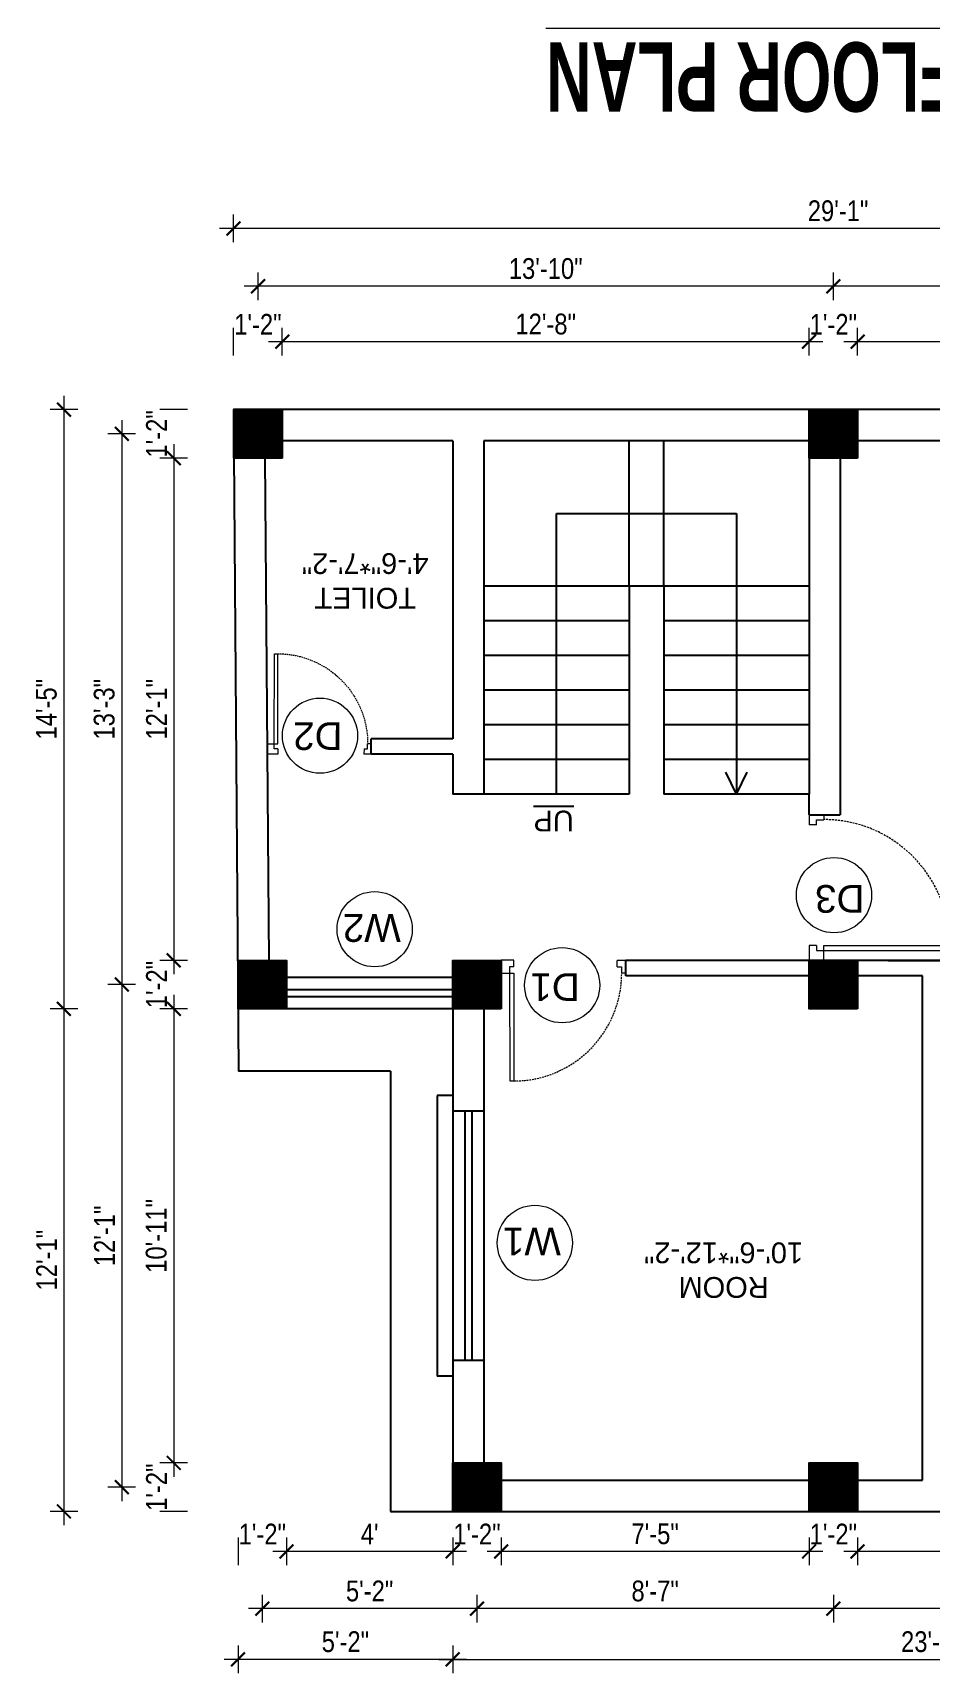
# Model space of a CAD drawing. Header units: inches. Extents: x -9985691 to 3643, y -3270716 to 4788.
# Drawn here: x -4967420 to -4967160.7, y -3265308.4 to -3264834.8 of the extents above; entities that cross this region are included whole.
import ezdxf

# ---------------------------------------------------------------- set-up
doc = ezdxf.new("R2010")
doc.units = ezdxf.units.IN
doc.header["$LTSCALE"] = 2
doc.header["$MEASUREMENT"] = 0
doc.header["$PDMODE"] = 34
doc.linetypes.add('HIDDEN', pattern=[0.375, 0.25, -0.125])
doc.layers.get('0').update_dxf_attribs({"linetype": 'CONTINUOUS'})
doc.layers.get('DEFPOINTS').update_dxf_attribs({"color": 141, "linetype": 'CONTINUOUS'})
doc.layers.add('A-Hatch', color=7, linetype='CONTINUOUS')
for name, color, linetype, lineweight in [('Annotate-Lite.w', 177, 'CONTINUOUS', 9), ('DIM 1-100', 4, 'CONTINUOUS', 13), ('Door-Window.w', 4, 'CONTINUOUS', 15), ('TEXT', 181, 'CONTINUOUS', 25), ('Text-100.w', 254, 'CONTINUOUS', 9)]:
    doc.layers.add(name, color=color, linetype=linetype, lineweight=lineweight)
doc.styles.add('Arial', font='arial.ttf', dxfattribs={"width": 0.8, "height": 12})
doc.styles.add('arial.', font='arial.ttf')
doc.styles.add('gaurav', font='arial.ttf')
doc.styles.get("Standard").update_dxf_attribs({"font": 'ARIALN.TTF'})
doc.dimstyles.new('1 by 96', dxfattribs={"dimtxt": 6, "dimasz": 4, "dimexe": 4, "dimexo": 4, "dimgap": 2, "dimtad": 1, "dimdec": 0, "dimzin": 0, "dimdsep": 46, "dimlunit": 4, "dimtxsty": 'Standard', "dimblk": 'ARCHTICK', "dimcen": 0, "dimdle": 4, "dimadec": 0, "dimazin": 0, "dimtfac": 1, "dimtdec": 0, "dimtix": 1, "dimtofl": 0, "dimtmove": 1, "dimatfit": 3, "dimldrblk": 'ARCHTICK', "dimfxl": 4, "dimfxlon": 1, "dimtolj": 1, "dimtzin": 0, "dimlwd": -1, "dimlwe": -1, "dimarcsym": 0})

# ---------------------------------------------------------------- blocks, each defined once
blk = doc.blocks.new('3-0')
at = {"ltscale": 3}
for p, q in [((11063.05, 10097.68), (11065.97, 10099.9)), ((11065.25, 10097.81), (11066.71, 10098.92)), ((11065.97, 10099.9), (11066.71, 10098.92)), ((11063.05, 10097.68), (11064.53, 10095.73)), ((11065.99, 10096.84), (11064.53, 10095.73)), ((11065.99, 10096.84), (11065.25, 10097.81)), ((11085.5, 10074.13), (11110.32, 10092.96)), ((11086.24, 10073.15), (11111.05, 10091.97)), ((11111.05, 10091.97), (11110.32, 10092.96)), ((11084.04, 10073.02), (11082.57, 10071.91)), ((11082.57, 10071.91), (11084.79, 10068.98)), ((11084.04, 10073.02), (11084.78, 10072.04)), ((11084.78, 10072.04), (11086.24, 10073.15)), ((11084.79, 10068.98), (11087.72, 10071.2)), ((11086.24, 10073.15), (11085.5, 10074.13)), ((11087.72, 10071.2), (11086.24, 10073.15))]:
    blk.add_line(p, q, dxfattribs=at)
at = {"layer": 'Door-Window.w', "color": 9, "linetype": 'HIDDEN', "lineweight": 18}
blk.add_arc((11085.5, 10074.13), 31.16, 37.1906, 127.1465, dxfattribs=at)
blk = doc.blocks.new('_ArchTick')
at = {"color": 0, "linetype": 'ByBlock', "const_width": 0.15}
blk.add_lwpolyline([(-0.5, -0.5), (0.5, 0.5)], dxfattribs=at)
blk = doc.blocks.new('*D955')
at = {"layer": 'DEFPOINTS', "color": 0, "ltscale": 0.5, "transparency": 16777216}
for p in [(-4967181.67, -3265261.74), (-4967036.03, -3265261.74), (-4967181.67, -3265273.28)]:
    blk.add_point(p, dxfattribs=at)
at = {"layer": 'DIM 1-100', "color": 0, "ltscale": 0.5, "transparency": 16777216}
for p, q in [((-4967181.67, -3265269.28), (-4967181.67, -3265277.28)), ((-4967036.03, -3265269.28), (-4967036.03, -3265277.28)), ((-4967032.03, -3265273.28), (-4967185.67, -3265273.28))]:
    blk.add_line(p, q, dxfattribs=at)
at = {"layer": 'DIM 1-100', "color": 0, "ltscale": 0.5, "transparency": 16777216, "xscale": 4, "yscale": 4, "zscale": 4, "rotation": 180}
blk.add_blockref('_ArchTick', (-4967181.67, -3265273.28), dxfattribs=at)
at = {"layer": 'DIM 1-100', "color": 0, "ltscale": 0.5, "transparency": 16777216, "xscale": 4, "yscale": 4, "zscale": 4}
blk.add_blockref('_ArchTick', (-4967036.03, -3265273.28), dxfattribs=at)
at = {"layer": 'DIM 1-100', "color": 0, "ltscale": 0.5, "transparency": 16777216, "insert": (-4967108.85, -3265268.27), "char_height": 6, "attachment_point": 5}
blk.add_mtext('\\A1;12\'-2"', dxfattribs=at)
blk = doc.blocks.new('*D956')
at = {"layer": 'DEFPOINTS', "color": 0, "ltscale": 0.5, "transparency": 16777216}
for p in [(-4967195.67, -3265261.74), (-4967181.67, -3265261.74), (-4967195.67, -3265273.28)]:
    blk.add_point(p, dxfattribs=at)
at = {"layer": 'DIM 1-100', "color": 0, "ltscale": 0.5, "transparency": 16777216}
for p, q in [((-4967195.67, -3265269.28), (-4967195.67, -3265277.28)), ((-4967181.67, -3265269.28), (-4967181.67, -3265277.28))]:
    blk.add_line(p, q, dxfattribs=at)
at = {"layer": 'DIM 1-100', "color": 0, "ltscale": 0.5, "transparency": 16777216, "insert": (-4967188.67, -3265268.27), "char_height": 6, "attachment_point": 5}
blk.add_mtext('\\A1;1\'-2"', dxfattribs=at)
blk = doc.blocks.new('*D957')
at = {"layer": 'DEFPOINTS', "color": 0, "ltscale": 0.5, "transparency": 16777216}
for p in [(-4967284.67, -3265261.74), (-4967195.67, -3265261.74), (-4967284.67, -3265273.28)]:
    blk.add_point(p, dxfattribs=at)
at = {"layer": 'DIM 1-100', "color": 0, "ltscale": 0.5, "transparency": 16777216}
for p, q in [((-4967284.67, -3265269.28), (-4967284.67, -3265277.28)), ((-4967195.67, -3265269.28), (-4967195.67, -3265277.28)), ((-4967191.67, -3265273.28), (-4967288.67, -3265273.28))]:
    blk.add_line(p, q, dxfattribs=at)
at = {"layer": 'DIM 1-100', "color": 0, "ltscale": 0.5, "transparency": 16777216, "xscale": 4, "yscale": 4, "zscale": 4, "rotation": 180}
blk.add_blockref('_ArchTick', (-4967284.67, -3265273.28), dxfattribs=at)
at = {"layer": 'DIM 1-100', "color": 0, "ltscale": 0.5, "transparency": 16777216, "xscale": 4, "yscale": 4, "zscale": 4}
blk.add_blockref('_ArchTick', (-4967195.67, -3265273.28), dxfattribs=at)
at = {"layer": 'DIM 1-100', "color": 0, "ltscale": 0.5, "transparency": 16777216, "insert": (-4967240.17, -3265268.23), "char_height": 6, "attachment_point": 5}
blk.add_mtext('\\A1;7\'-5"', dxfattribs=at)
blk = doc.blocks.new('*D958')
at = {"layer": 'DEFPOINTS', "color": 0, "ltscale": 0.5, "transparency": 16777216}
for p in [(-4967298.67, -3265261.74), (-4967284.67, -3265261.74), (-4967298.67, -3265273.28)]:
    blk.add_point(p, dxfattribs=at)
at = {"layer": 'DIM 1-100', "color": 0, "ltscale": 0.5, "transparency": 16777216}
for p, q in [((-4967298.67, -3265269.28), (-4967298.67, -3265277.28)), ((-4967284.67, -3265269.28), (-4967284.67, -3265277.28))]:
    blk.add_line(p, q, dxfattribs=at)
at = {"layer": 'DIM 1-100', "color": 0, "ltscale": 0.5, "transparency": 16777216, "insert": (-4967291.67, -3265268.27), "char_height": 6, "attachment_point": 5}
blk.add_mtext('\\A1;1\'-2"', dxfattribs=at)
blk = doc.blocks.new('*D959')
at = {"layer": 'DEFPOINTS', "color": 0, "ltscale": 0.5, "transparency": 16777216}
for p in [(-4967346.69, -3265116.61), (-4967298.67, -3265261.74), (-4967346.69, -3265273.28)]:
    blk.add_point(p, dxfattribs=at)
at = {"layer": 'DIM 1-100', "color": 0, "ltscale": 0.5, "transparency": 16777216}
for p, q in [((-4967346.69, -3265269.28), (-4967346.69, -3265277.28)), ((-4967298.67, -3265269.28), (-4967298.67, -3265277.28)), ((-4967294.67, -3265273.28), (-4967350.69, -3265273.28))]:
    blk.add_line(p, q, dxfattribs=at)
at = {"layer": 'DIM 1-100', "color": 0, "ltscale": 0.5, "transparency": 16777216, "xscale": 4, "yscale": 4, "zscale": 4, "rotation": 180}
blk.add_blockref('_ArchTick', (-4967346.69, -3265273.28), dxfattribs=at)
at = {"layer": 'DIM 1-100', "color": 0, "ltscale": 0.5, "transparency": 16777216, "xscale": 4, "yscale": 4, "zscale": 4}
blk.add_blockref('_ArchTick', (-4967298.67, -3265273.28), dxfattribs=at)
at = {"layer": 'DIM 1-100', "color": 0, "ltscale": 0.5, "transparency": 16777216, "insert": (-4967322.68, -3265268.28), "char_height": 6, "attachment_point": 5}
blk.add_mtext("\\A1;4'", dxfattribs=at)
blk = doc.blocks.new('*D960')
at = {"layer": 'DEFPOINTS', "color": 0, "ltscale": 0.5, "transparency": 16777216}
for p in [(-4967360.69, -3265116.61), (-4967346.69, -3265116.61), (-4967360.69, -3265273.28)]:
    blk.add_point(p, dxfattribs=at)
at = {"layer": 'DIM 1-100', "color": 0, "ltscale": 0.5, "transparency": 16777216}
for p, q in [((-4967360.69, -3265269.28), (-4967360.69, -3265277.28)), ((-4967346.69, -3265269.28), (-4967346.69, -3265277.28))]:
    blk.add_line(p, q, dxfattribs=at)
at = {"layer": 'DIM 1-100', "color": 0, "ltscale": 0.5, "transparency": 16777216, "insert": (-4967353.69, -3265268.27), "char_height": 6, "attachment_point": 5}
blk.add_mtext('\\A1;1\'-2"', dxfattribs=at)
blk = doc.blocks.new('*D961')
at = {"layer": 'DEFPOINTS', "color": 0, "ltscale": 0.5, "transparency": 16777216}
for p in [(-4967188.67, -3265254.74), (-4967029.03, -3265254.74), (-4967188.67, -3265289.8)]:
    blk.add_point(p, dxfattribs=at)
at = {"layer": 'DIM 1-100', "color": 0, "ltscale": 0.5, "transparency": 16777216}
for p, q in [((-4967188.67, -3265285.8), (-4967188.67, -3265293.8)), ((-4967029.03, -3265285.8), (-4967029.03, -3265293.8)), ((-4967025.03, -3265289.8), (-4967192.67, -3265289.8))]:
    blk.add_line(p, q, dxfattribs=at)
at = {"layer": 'DIM 1-100', "color": 0, "ltscale": 0.5, "transparency": 16777216, "xscale": 4, "yscale": 4, "zscale": 4, "rotation": 180}
blk.add_blockref('_ArchTick', (-4967188.67, -3265289.8), dxfattribs=at)
at = {"layer": 'DIM 1-100', "color": 0, "ltscale": 0.5, "transparency": 16777216, "xscale": 4, "yscale": 4, "zscale": 4}
blk.add_blockref('_ArchTick', (-4967029.03, -3265289.8), dxfattribs=at)
at = {"layer": 'DIM 1-100', "color": 0, "ltscale": 0.5, "transparency": 16777216, "insert": (-4967108.85, -3265284.74), "char_height": 6, "attachment_point": 5}
blk.add_mtext('\\A1;13\'-4"', dxfattribs=at)
blk = doc.blocks.new('*D962')
at = {"layer": 'DEFPOINTS', "color": 0, "ltscale": 0.5, "transparency": 16777216}
for p in [(-4967291.67, -3265254.74), (-4967188.67, -3265254.74), (-4967291.67, -3265289.8)]:
    blk.add_point(p, dxfattribs=at)
at = {"layer": 'DIM 1-100', "color": 0, "ltscale": 0.5, "transparency": 16777216}
for p, q in [((-4967291.67, -3265285.8), (-4967291.67, -3265293.8)), ((-4967188.67, -3265285.8), (-4967188.67, -3265293.8)), ((-4967184.67, -3265289.8), (-4967295.67, -3265289.8))]:
    blk.add_line(p, q, dxfattribs=at)
at = {"layer": 'DIM 1-100', "color": 0, "ltscale": 0.5, "transparency": 16777216, "xscale": 4, "yscale": 4, "zscale": 4, "rotation": 180}
blk.add_blockref('_ArchTick', (-4967291.67, -3265289.8), dxfattribs=at)
at = {"layer": 'DIM 1-100', "color": 0, "ltscale": 0.5, "transparency": 16777216, "xscale": 4, "yscale": 4, "zscale": 4}
blk.add_blockref('_ArchTick', (-4967188.67, -3265289.8), dxfattribs=at)
at = {"layer": 'DIM 1-100', "color": 0, "ltscale": 0.5, "transparency": 16777216, "insert": (-4967240.17, -3265284.74), "char_height": 6, "attachment_point": 5}
blk.add_mtext('\\A1;8\'-7"', dxfattribs=at)
blk = doc.blocks.new('*D963')
at = {"layer": 'DEFPOINTS', "color": 0, "ltscale": 0.5, "transparency": 16777216}
for p in [(-4967353.69, -3265109.62), (-4967291.67, -3265254.74), (-4967353.69, -3265289.8)]:
    blk.add_point(p, dxfattribs=at)
at = {"layer": 'DIM 1-100', "color": 0, "ltscale": 0.5, "transparency": 16777216}
for p, q in [((-4967353.69, -3265285.8), (-4967353.69, -3265293.8)), ((-4967291.67, -3265285.8), (-4967291.67, -3265293.8)), ((-4967287.67, -3265289.8), (-4967357.69, -3265289.8))]:
    blk.add_line(p, q, dxfattribs=at)
at = {"layer": 'DIM 1-100', "color": 0, "ltscale": 0.5, "transparency": 16777216, "xscale": 4, "yscale": 4, "zscale": 4, "rotation": 180}
blk.add_blockref('_ArchTick', (-4967353.69, -3265289.8), dxfattribs=at)
at = {"layer": 'DIM 1-100', "color": 0, "ltscale": 0.5, "transparency": 16777216, "xscale": 4, "yscale": 4, "zscale": 4}
blk.add_blockref('_ArchTick', (-4967291.67, -3265289.8), dxfattribs=at)
at = {"layer": 'DIM 1-100', "color": 0, "ltscale": 0.5, "transparency": 16777216, "insert": (-4967322.68, -3265284.74), "char_height": 6, "attachment_point": 5}
blk.add_mtext('\\A1;5\'-2"', dxfattribs=at)
blk = doc.blocks.new('*D964')
at = {"layer": 'DEFPOINTS', "color": 0, "ltscale": 0.5, "transparency": 16777216}
for p in [(-4967298.67, -3265261.74), (-4967022.03, -3265261.74), (-4967022.03, -3265304.44)]:
    blk.add_point(p, dxfattribs=at)
at = {"layer": 'DIM 1-100', "color": 0, "ltscale": 0.5, "transparency": 16777216}
for p, q in [((-4967298.67, -3265300.44), (-4967298.67, -3265308.44)), ((-4967022.03, -3265300.44), (-4967022.03, -3265308.44)), ((-4967302.67, -3265304.44), (-4967018.03, -3265304.44))]:
    blk.add_line(p, q, dxfattribs=at)
at = {"layer": 'DIM 1-100', "color": 0, "ltscale": 0.5, "transparency": 16777216, "xscale": 4, "yscale": 4, "zscale": 4, "rotation": 180}
blk.add_blockref('_ArchTick', (-4967298.67, -3265304.44), dxfattribs=at)
at = {"layer": 'DIM 1-100', "color": 0, "ltscale": 0.5, "transparency": 16777216, "xscale": 4, "yscale": 4, "zscale": 4}
blk.add_blockref('_ArchTick', (-4967022.03, -3265304.44), dxfattribs=at)
at = {"layer": 'DIM 1-100', "color": 0, "ltscale": 0.5, "transparency": 16777216, "insert": (-4967160.35, -3265299.38), "char_height": 6, "attachment_point": 5}
blk.add_mtext('\\A1;23\'-1"', dxfattribs=at)
blk = doc.blocks.new('*D965')
at = {"layer": 'DEFPOINTS', "color": 0, "ltscale": 0.5, "transparency": 16777216}
for p in [(-4967360.69, -3265116.61), (-4967298.67, -3265261.74), (-4967360.69, -3265304.44)]:
    blk.add_point(p, dxfattribs=at)
at = {"layer": 'DIM 1-100', "color": 0, "ltscale": 0.5, "transparency": 16777216}
for p, q in [((-4967360.69, -3265300.44), (-4967360.69, -3265308.44)), ((-4967298.67, -3265300.44), (-4967298.67, -3265308.44)), ((-4967294.67, -3265304.44), (-4967364.69, -3265304.44))]:
    blk.add_line(p, q, dxfattribs=at)
at = {"layer": 'DIM 1-100', "color": 0, "ltscale": 0.5, "transparency": 16777216, "xscale": 4, "yscale": 4, "zscale": 4, "rotation": 180}
blk.add_blockref('_ArchTick', (-4967360.69, -3265304.44), dxfattribs=at)
at = {"layer": 'DIM 1-100', "color": 0, "ltscale": 0.5, "transparency": 16777216, "xscale": 4, "yscale": 4, "zscale": 4}
blk.add_blockref('_ArchTick', (-4967298.67, -3265304.44), dxfattribs=at)
at = {"layer": 'DIM 1-100', "color": 0, "ltscale": 0.5, "transparency": 16777216, "insert": (-4967329.68, -3265299.38), "char_height": 6, "attachment_point": 5}
blk.add_mtext('\\A1;5\'-2"', dxfattribs=at)
blk = doc.blocks.new('*D975')
at = {"layer": 'DEFPOINTS', "color": 0, "ltscale": 0.5, "transparency": 16777216}
for p in [(-4967181.67, -3264923.99), (-4967181.67, -3264943.62), (-4967026.99, -3264943.62)]:
    blk.add_point(p, dxfattribs=at)
at = {"layer": 'DIM 1-100', "color": 0, "ltscale": 0.5, "transparency": 16777216}
for p, q in [((-4967181.67, -3264927.99), (-4967181.67, -3264919.99)), ((-4967026.99, -3264927.99), (-4967026.99, -3264919.99)), ((-4967022.99, -3264923.99), (-4967185.67, -3264923.99))]:
    blk.add_line(p, q, dxfattribs=at)
at = {"layer": 'DIM 1-100', "color": 0, "ltscale": 0.5, "transparency": 16777216, "xscale": 4, "yscale": 4, "zscale": 4, "rotation": 180}
blk.add_blockref('_ArchTick', (-4967181.67, -3264923.99), dxfattribs=at)
at = {"layer": 'DIM 1-100', "color": 0, "ltscale": 0.5, "transparency": 16777216, "xscale": 4, "yscale": 4, "zscale": 4}
blk.add_blockref('_ArchTick', (-4967026.99, -3264923.99), dxfattribs=at)
at = {"layer": 'DIM 1-100', "color": 0, "ltscale": 0.5, "transparency": 16777216, "insert": (-4967104.33, -3264918.98), "char_height": 6, "attachment_point": 5}
blk.add_mtext('\\A1;12\'-11"', dxfattribs=at)
blk = doc.blocks.new('*D976')
at = {"layer": 'DEFPOINTS', "color": 0, "ltscale": 0.5, "transparency": 16777216}
for p in [(-4967195.67, -3264923.99), (-4967195.67, -3264943.62), (-4967181.67, -3264943.62)]:
    blk.add_point(p, dxfattribs=at)
at = {"layer": 'DIM 1-100', "color": 0, "ltscale": 0.5, "transparency": 16777216}
for p, q in [((-4967195.67, -3264927.99), (-4967195.67, -3264919.99)), ((-4967181.67, -3264927.99), (-4967181.67, -3264919.99))]:
    blk.add_line(p, q, dxfattribs=at)
at = {"layer": 'DIM 1-100', "color": 0, "ltscale": 0.5, "transparency": 16777216, "insert": (-4967188.67, -3264918.98), "char_height": 6, "attachment_point": 5}
blk.add_mtext('\\A1;1\'-2"', dxfattribs=at)
blk = doc.blocks.new('*D977')
at = {"layer": 'DEFPOINTS', "color": 0, "ltscale": 0.5, "transparency": 16777216}
for p in [(-4967347.92, -3264923.99), (-4967347.92, -3264943.62), (-4967195.67, -3264943.62)]:
    blk.add_point(p, dxfattribs=at)
at = {"layer": 'DIM 1-100', "color": 0, "ltscale": 0.5, "transparency": 16777216}
for p, q in [((-4967347.92, -3264927.99), (-4967347.92, -3264919.99)), ((-4967195.67, -3264927.99), (-4967195.67, -3264919.99)), ((-4967191.67, -3264923.99), (-4967351.92, -3264923.99))]:
    blk.add_line(p, q, dxfattribs=at)
at = {"layer": 'DIM 1-100', "color": 0, "ltscale": 0.5, "transparency": 16777216, "xscale": 4, "yscale": 4, "zscale": 4, "rotation": 180}
blk.add_blockref('_ArchTick', (-4967347.92, -3264923.99), dxfattribs=at)
at = {"layer": 'DIM 1-100', "color": 0, "ltscale": 0.5, "transparency": 16777216, "xscale": 4, "yscale": 4, "zscale": 4}
blk.add_blockref('_ArchTick', (-4967195.67, -3264923.99), dxfattribs=at)
at = {"layer": 'DIM 1-100', "color": 0, "ltscale": 0.5, "transparency": 16777216, "insert": (-4967271.79, -3264918.93), "char_height": 6, "attachment_point": 5}
blk.add_mtext('\\A1;12\'-8"', dxfattribs=at)
blk = doc.blocks.new('*D978')
at = {"layer": 'DEFPOINTS', "color": 0, "ltscale": 0.5, "transparency": 16777216}
for p in [(-4967362.03, -3264923.99), (-4967362.03, -3264943.62), (-4967347.92, -3264943.62)]:
    blk.add_point(p, dxfattribs=at)
at = {"layer": 'DIM 1-100', "color": 0, "ltscale": 0.5, "transparency": 16777216}
for p, q in [((-4967362.03, -3264927.99), (-4967362.03, -3264919.99)), ((-4967347.92, -3264927.99), (-4967347.92, -3264919.99))]:
    blk.add_line(p, q, dxfattribs=at)
at = {"layer": 'DIM 1-100', "color": 0, "ltscale": 0.5, "transparency": 16777216, "insert": (-4967354.97, -3264918.98), "char_height": 6, "attachment_point": 5}
blk.add_mtext('\\A1;1\'-2"', dxfattribs=at)
blk = doc.blocks.new('*D979')
at = {"layer": 'DEFPOINTS', "color": 0, "ltscale": 0.5, "transparency": 16777216}
for p in [(-4967188.67, -3264907.98), (-4967188.67, -3264950.62), (-4967019.99, -3264950.62)]:
    blk.add_point(p, dxfattribs=at)
at = {"layer": 'DIM 1-100', "color": 0, "ltscale": 0.5, "transparency": 16777216}
for p, q in [((-4967188.67, -3264911.98), (-4967188.67, -3264903.98)), ((-4967019.99, -3264911.98), (-4967019.99, -3264903.98)), ((-4967015.99, -3264907.98), (-4967192.67, -3264907.98))]:
    blk.add_line(p, q, dxfattribs=at)
at = {"layer": 'DIM 1-100', "color": 0, "ltscale": 0.5, "transparency": 16777216, "xscale": 4, "yscale": 4, "zscale": 4, "rotation": 180}
blk.add_blockref('_ArchTick', (-4967188.67, -3264907.98), dxfattribs=at)
at = {"layer": 'DIM 1-100', "color": 0, "ltscale": 0.5, "transparency": 16777216, "xscale": 4, "yscale": 4, "zscale": 4}
blk.add_blockref('_ArchTick', (-4967019.99, -3264907.98), dxfattribs=at)
at = {"layer": 'DIM 1-100', "color": 0, "ltscale": 0.5, "transparency": 16777216, "insert": (-4967104.33, -3264902.97), "char_height": 6, "attachment_point": 5}
blk.add_mtext('\\A1;14\'-1"', dxfattribs=at)
blk = doc.blocks.new('*D980')
at = {"layer": 'DEFPOINTS', "color": 0, "ltscale": 0.5, "transparency": 16777216}
for p in [(-4967354.92, -3264907.98), (-4967354.92, -3264950.62), (-4967188.67, -3264950.62)]:
    blk.add_point(p, dxfattribs=at)
at = {"layer": 'DIM 1-100', "color": 0, "ltscale": 0.5, "transparency": 16777216}
for p, q in [((-4967354.92, -3264911.98), (-4967354.92, -3264903.98)), ((-4967188.67, -3264911.98), (-4967188.67, -3264903.98)), ((-4967184.67, -3264907.98), (-4967358.92, -3264907.98))]:
    blk.add_line(p, q, dxfattribs=at)
at = {"layer": 'DIM 1-100', "color": 0, "ltscale": 0.5, "transparency": 16777216, "xscale": 4, "yscale": 4, "zscale": 4, "rotation": 180}
blk.add_blockref('_ArchTick', (-4967354.92, -3264907.98), dxfattribs=at)
at = {"layer": 'DIM 1-100', "color": 0, "ltscale": 0.5, "transparency": 16777216, "xscale": 4, "yscale": 4, "zscale": 4}
blk.add_blockref('_ArchTick', (-4967188.67, -3264907.98), dxfattribs=at)
at = {"layer": 'DIM 1-100', "color": 0, "ltscale": 0.5, "transparency": 16777216, "insert": (-4967271.79, -3264902.91), "char_height": 6, "attachment_point": 5}
blk.add_mtext('\\A1;13\'-10"', dxfattribs=at)
blk = doc.blocks.new('*D981')
at = {"layer": 'DEFPOINTS', "color": 0, "ltscale": 0.5, "transparency": 16777216}
for p in [(-4967362.03, -3264891.29), (-4967362.03, -3264943.62), (-4967012.57, -3264943.62)]:
    blk.add_point(p, dxfattribs=at)
at = {"layer": 'DIM 1-100', "color": 0, "ltscale": 0.5, "transparency": 16777216}
for p, q in [((-4967362.03, -3264895.29), (-4967362.03, -3264887.29)), ((-4967012.57, -3264895.29), (-4967012.57, -3264887.29)), ((-4967008.57, -3264891.29), (-4967366.03, -3264891.29))]:
    blk.add_line(p, q, dxfattribs=at)
at = {"layer": 'DIM 1-100', "color": 0, "ltscale": 0.5, "transparency": 16777216, "xscale": 4, "yscale": 4, "zscale": 4, "rotation": 180}
blk.add_blockref('_ArchTick', (-4967362.03, -3264891.29), dxfattribs=at)
at = {"layer": 'DIM 1-100', "color": 0, "ltscale": 0.5, "transparency": 16777216, "xscale": 4, "yscale": 4, "zscale": 4}
blk.add_blockref('_ArchTick', (-4967012.57, -3264891.29), dxfattribs=at)
at = {"layer": 'DIM 1-100', "color": 0, "ltscale": 0.5, "transparency": 16777216, "insert": (-4967187.3, -3264886.23), "char_height": 6, "attachment_point": 5}
blk.add_mtext('\\A1;29\'-1"', dxfattribs=at)
blk = doc.blocks.new('*D982')
at = {"layer": 'DEFPOINTS', "color": 0, "ltscale": 0.5, "transparency": 16777216}
for p in [(-4967379.27, -3264943.62), (-4967362.03, -3264943.62), (-4967361.92, -3264957.62)]:
    blk.add_point(p, dxfattribs=at)
at = {"layer": 'DIM 1-100', "color": 0, "ltscale": 0.5, "transparency": 16777216}
for p, q in [((-4967375.27, -3264943.62), (-4967383.27, -3264943.62)), ((-4967375.27, -3264957.62), (-4967383.27, -3264957.62))]:
    blk.add_line(p, q, dxfattribs=at)
at = {"layer": 'DIM 1-100', "color": 0, "ltscale": 0.5, "transparency": 16777216, "insert": (-4967384.28, -3264950.62), "char_height": 6, "attachment_point": 5, "rotation": 90}
blk.add_mtext('\\A1;1\'-2"', dxfattribs=at)
blk = doc.blocks.new('*D983')
at = {"layer": 'DEFPOINTS', "color": 0, "ltscale": 0.5, "transparency": 16777216}
for p in [(-4967361.92, -3264957.62), (-4967379.27, -3265102.62), (-4967360.69, -3265102.62)]:
    blk.add_point(p, dxfattribs=at)
at = {"layer": 'DIM 1-100', "color": 0, "ltscale": 0.5, "transparency": 16777216}
for p, q in [((-4967379.27, -3264953.62), (-4967379.27, -3265106.62)), ((-4967375.27, -3264957.62), (-4967383.27, -3264957.62)), ((-4967375.27, -3265102.62), (-4967383.27, -3265102.62))]:
    blk.add_line(p, q, dxfattribs=at)
at = {"layer": 'DIM 1-100', "color": 0, "ltscale": 0.5, "transparency": 16777216, "xscale": 4, "yscale": 4, "zscale": 4}
for p, rotation in [((-4967379.27, -3264957.62), 90), ((-4967379.27, -3265102.62), 270)]:
    blk.add_blockref('_ArchTick', p, dxfattribs=dict(at, rotation=rotation))
at = {"layer": 'DIM 1-100', "color": 0, "ltscale": 0.5, "transparency": 16777216, "insert": (-4967384.28, -3265030.12), "char_height": 6, "attachment_point": 5, "rotation": 90}
blk.add_mtext('\\A1;12\'-1"', dxfattribs=at)
blk = doc.blocks.new('*D984')
at = {"layer": 'DEFPOINTS', "color": 0, "ltscale": 0.5, "transparency": 16777216}
for p in [(-4967360.69, -3265102.62), (-4967379.27, -3265116.62), (-4967360.69, -3265116.62)]:
    blk.add_point(p, dxfattribs=at)
at = {"layer": 'DIM 1-100', "color": 0, "ltscale": 0.5, "transparency": 16777216}
for p, q in [((-4967375.27, -3265102.62), (-4967383.27, -3265102.62)), ((-4967375.27, -3265116.62), (-4967383.27, -3265116.62))]:
    blk.add_line(p, q, dxfattribs=at)
at = {"layer": 'DIM 1-100', "color": 0, "ltscale": 0.5, "transparency": 16777216, "insert": (-4967384.28, -3265109.62), "char_height": 6, "attachment_point": 5, "rotation": 90}
blk.add_mtext('\\A1;1\'-2"', dxfattribs=at)
blk = doc.blocks.new('*D985')
at = {"layer": 'DEFPOINTS', "color": 0, "ltscale": 0.5, "transparency": 16777216}
for p in [(-4967360.69, -3265116.62), (-4967379.27, -3265247.74), (-4967298.67, -3265247.74)]:
    blk.add_point(p, dxfattribs=at)
at = {"layer": 'DIM 1-100', "color": 0, "ltscale": 0.5, "transparency": 16777216}
for p, q in [((-4967379.27, -3265112.62), (-4967379.27, -3265251.74)), ((-4967375.27, -3265116.62), (-4967383.27, -3265116.62)), ((-4967375.27, -3265247.74), (-4967383.27, -3265247.74))]:
    blk.add_line(p, q, dxfattribs=at)
at = {"layer": 'DIM 1-100', "color": 0, "ltscale": 0.5, "transparency": 16777216, "xscale": 4, "yscale": 4, "zscale": 4}
for p, rotation in [((-4967379.27, -3265116.62), 90), ((-4967379.27, -3265247.74), 270)]:
    blk.add_blockref('_ArchTick', p, dxfattribs=dict(at, rotation=rotation))
at = {"layer": 'DIM 1-100', "color": 0, "ltscale": 0.5, "transparency": 16777216, "insert": (-4967384.33, -3265182.18), "char_height": 6, "attachment_point": 5, "rotation": 90}
blk.add_mtext('\\A1;10\'-11"', dxfattribs=at)
blk = doc.blocks.new('*D986')
at = {"layer": 'DEFPOINTS', "color": 0, "ltscale": 0.5, "transparency": 16777216}
for p in [(-4967298.67, -3265247.74), (-4967379.27, -3265261.74), (-4967298.67, -3265261.74)]:
    blk.add_point(p, dxfattribs=at)
at = {"layer": 'DIM 1-100', "color": 0, "ltscale": 0.5, "transparency": 16777216}
for p, q in [((-4967375.27, -3265247.74), (-4967383.27, -3265247.74)), ((-4967375.27, -3265261.74), (-4967383.27, -3265261.74))]:
    blk.add_line(p, q, dxfattribs=at)
at = {"layer": 'DIM 1-100', "color": 0, "ltscale": 0.5, "transparency": 16777216, "insert": (-4967384.28, -3265254.74), "char_height": 6, "attachment_point": 5, "rotation": 90}
blk.add_mtext('\\A1;1\'-2"', dxfattribs=at)
blk = doc.blocks.new('*D987')
at = {"layer": 'DEFPOINTS', "color": 0, "ltscale": 0.5, "transparency": 16777216}
for p in [(-4967354.92, -3264950.62), (-4967394.29, -3265109.62), (-4967353.69, -3265109.62)]:
    blk.add_point(p, dxfattribs=at)
at = {"layer": 'DIM 1-100', "color": 0, "ltscale": 0.5, "transparency": 16777216}
for p, q in [((-4967394.29, -3264946.62), (-4967394.29, -3265113.62)), ((-4967390.29, -3264950.62), (-4967398.29, -3264950.62)), ((-4967390.29, -3265109.62), (-4967398.29, -3265109.62))]:
    blk.add_line(p, q, dxfattribs=at)
at = {"layer": 'DIM 1-100', "color": 0, "ltscale": 0.5, "transparency": 16777216, "xscale": 4, "yscale": 4, "zscale": 4}
for p, rotation in [((-4967394.29, -3264950.62), 90), ((-4967394.29, -3265109.62), 270)]:
    blk.add_blockref('_ArchTick', p, dxfattribs=dict(at, rotation=rotation))
at = {"layer": 'DIM 1-100', "color": 0, "ltscale": 0.5, "transparency": 16777216, "insert": (-4967399.36, -3265030.12), "char_height": 6, "attachment_point": 5, "rotation": 90}
blk.add_mtext('\\A1;13\'-3"', dxfattribs=at)
blk = doc.blocks.new('*D988')
at = {"layer": 'DEFPOINTS', "color": 0, "ltscale": 0.5, "transparency": 16777216}
for p in [(-4967353.69, -3265109.62), (-4967394.29, -3265254.74), (-4967291.67, -3265254.74)]:
    blk.add_point(p, dxfattribs=at)
at = {"layer": 'DIM 1-100', "color": 0, "ltscale": 0.5, "transparency": 16777216}
for p, q in [((-4967394.29, -3265105.62), (-4967394.29, -3265258.74)), ((-4967390.29, -3265109.62), (-4967398.29, -3265109.62)), ((-4967390.29, -3265254.74), (-4967398.29, -3265254.74))]:
    blk.add_line(p, q, dxfattribs=at)
at = {"layer": 'DIM 1-100', "color": 0, "ltscale": 0.5, "transparency": 16777216, "xscale": 4, "yscale": 4, "zscale": 4}
for p, rotation in [((-4967394.29, -3265109.62), 90), ((-4967394.29, -3265254.74), 270)]:
    blk.add_blockref('_ArchTick', p, dxfattribs=dict(at, rotation=rotation))
at = {"layer": 'DIM 1-100', "color": 0, "ltscale": 0.5, "transparency": 16777216, "insert": (-4967399.31, -3265182.18), "char_height": 6, "attachment_point": 5, "rotation": 90}
blk.add_mtext('\\A1;12\'-1"', dxfattribs=at)
blk = doc.blocks.new('*D989')
at = {"layer": 'DEFPOINTS', "color": 0, "ltscale": 0.5, "transparency": 16777216}
for p in [(-4967362.03, -3264943.62), (-4967411.02, -3265116.62), (-4967360.69, -3265116.62)]:
    blk.add_point(p, dxfattribs=at)
at = {"layer": 'DIM 1-100', "color": 0, "ltscale": 0.5, "transparency": 16777216}
for p, q in [((-4967411.02, -3264939.62), (-4967411.02, -3265120.62)), ((-4967407.02, -3264943.62), (-4967415.02, -3264943.62)), ((-4967407.02, -3265116.62), (-4967415.02, -3265116.62))]:
    blk.add_line(p, q, dxfattribs=at)
at = {"layer": 'DIM 1-100', "color": 0, "ltscale": 0.5, "transparency": 16777216, "xscale": 4, "yscale": 4, "zscale": 4}
for p, rotation in [((-4967411.02, -3264943.62), 90), ((-4967411.02, -3265116.62), 270)]:
    blk.add_blockref('_ArchTick', p, dxfattribs=dict(at, rotation=rotation))
at = {"layer": 'DIM 1-100', "color": 0, "ltscale": 0.5, "transparency": 16777216, "insert": (-4967416.09, -3265030.12), "char_height": 6, "attachment_point": 5, "rotation": 90}
blk.add_mtext('\\A1;14\'-5"', dxfattribs=at)
blk = doc.blocks.new('*D990')
at = {"layer": 'DEFPOINTS', "color": 0, "ltscale": 0.5, "transparency": 16777216}
for p in [(-4967360.69, -3265116.62), (-4967411.02, -3265261.74), (-4967298.67, -3265261.74)]:
    blk.add_point(p, dxfattribs=at)
at = {"layer": 'DIM 1-100', "color": 0, "ltscale": 0.5, "transparency": 16777216}
for p, q in [((-4967411.02, -3265112.62), (-4967411.02, -3265265.74)), ((-4967407.02, -3265116.62), (-4967415.02, -3265116.62)), ((-4967407.02, -3265261.74), (-4967415.02, -3265261.74))]:
    blk.add_line(p, q, dxfattribs=at)
at = {"layer": 'DIM 1-100', "color": 0, "ltscale": 0.5, "transparency": 16777216, "xscale": 4, "yscale": 4, "zscale": 4}
for p, rotation in [((-4967411.02, -3265116.62), 90), ((-4967411.02, -3265261.74), 270)]:
    blk.add_blockref('_ArchTick', p, dxfattribs=dict(at, rotation=rotation))
at = {"layer": 'DIM 1-100', "color": 0, "ltscale": 0.5, "transparency": 16777216, "insert": (-4967416.04, -3265189.18), "char_height": 6, "attachment_point": 5, "rotation": 90}
blk.add_mtext('\\A1;12\'-1"', dxfattribs=at)

msp = doc.modelspace()

# ---------------------------------------------------------------- hatches: boundary and pattern name
at = {"layer": 'A-Hatch', "ltscale": 0.5}
h = msp.add_hatch(dxfattribs=at)
h.set_pattern_fill('ANSI31', color=256, angle=180)
h.set_pattern_definition([(225, (-9942456.79573, -6529628.94626), (0.0883883476483, -0.0883883476483), [])])
h.paths.add_polyline_path([(-4967361.92, -3264957.62), (-4967347.92, -3264957.62), (-4967347.92, -3264943.62), (-4967361.92, -3264943.62)])
h = msp.add_hatch(dxfattribs=at)
h.set_pattern_fill('ANSI31', color=256, angle=180)
h.set_pattern_definition([(225, (-9942290.54597, -6529628.94626), (0.0883883476483, -0.0883883476483), [])])
h.paths.add_polyline_path([(-4967195.67, -3264957.62), (-4967181.67, -3264957.62), (-4967181.67, -3264943.62), (-4967195.67, -3264943.62)])
h = msp.add_hatch(dxfattribs=at)
h.set_pattern_fill('ANSI31', color=256, angle=180)
h.set_pattern_definition([(225, (-9942455.57182, -6529787.94626), (0.0883883476483, -0.0883883476483), [])])
h.paths.add_polyline_path([(-4967360.69, -3265116.62), (-4967346.69, -3265116.62), (-4967346.69, -3265102.62), (-4967360.69, -3265102.62)])
h = msp.add_hatch(dxfattribs=at)
h.set_pattern_fill('ANSI31', color=256, angle=180)
h.set_pattern_definition([(225, (-9942393.54597, -6529787.94626), (0.0883883476483, -0.0883883476483), [])])
h.paths.add_polyline_path([(-4967298.67, -3265116.62), (-4967284.67, -3265116.62), (-4967284.67, -3265102.62), (-4967298.67, -3265102.62)])
h = msp.add_hatch(dxfattribs=at)
h.set_pattern_fill('ANSI31', color=256, angle=180)
h.set_pattern_definition([(225, (-9942290.54597, -6529787.94626), (0.0883883476483, -0.0883883476483), [])])
h.paths.add_polyline_path([(-4967195.67, -3265116.62), (-4967181.67, -3265116.62), (-4967181.67, -3265102.62), (-4967195.67, -3265102.62)])
h = msp.add_hatch(dxfattribs=at)
h.set_pattern_fill('ANSI31', color=256, angle=180)
h.set_pattern_definition([(225, (-9942393.54597, -6529933.07322), (0.0883883476483, -0.0883883476483), [])])
h.paths.add_polyline_path([(-4967298.67, -3265261.74), (-4967284.67, -3265261.74), (-4967284.67, -3265247.74), (-4967298.67, -3265247.74)])
h = msp.add_hatch(dxfattribs=at)
h.set_pattern_fill('ANSI31', color=256, angle=180)
h.set_pattern_definition([(225, (-9942290.54597, -6529933.07322), (0.0883883476483, -0.0883883476483), [])])
h.paths.add_polyline_path([(-4967195.67, -3265261.74), (-4967181.67, -3265261.74), (-4967181.67, -3265247.74), (-4967195.67, -3265247.74)])

# ---------------------------------------------------------------- linework, layer by layer
at = {"ltscale": 0.5}
for p, q in [((-4967012.57, -3264943.62), (-4967362.03, -3264943.62)), ((-4967362.03, -3264943.62), (-4967360.56, -3265134.62)), ((-4967298.67, -3264952.62), (-4967347.92, -3264952.62)), ((-4967298.67, -3264952.62), (-4967298.67, -3265038.62)), ((-4967195.67, -3264952.62), (-4967289.67, -3264952.62)), ((-4967289.67, -3264952.62), (-4967289.67, -3265054.62)), ((-4967247.67, -3264994.62), (-4967247.67, -3264952.62)), ((-4967237.67, -3264994.62), (-4967237.67, -3264952.62)), ((-4967026.99, -3264952.62), (-4967181.67, -3264952.62)), ((-4967352.92, -3264957.62), (-4967351.8, -3265102.62)), ((-4967195.67, -3264957.62), (-4967195.67, -3265054.62)), ((-4967186.67, -3264957.62), (-4967186.67, -3265060.62)), ((-4967268.67, -3265054.62), (-4967268.67, -3264973.62)), ((-4967268.67, -3264973.62), (-4967216.67, -3264973.62)), ((-4967216.67, -3264973.62), (-4967216.67, -3265054.62)), ((-4967247.67, -3264994.62), (-4967289.67, -3264994.62)), ((-4967247.67, -3264994.62), (-4967247.67, -3265054.62)), ((-4967237.67, -3264994.62), (-4967247.67, -3264994.62)), ((-4967237.67, -3264994.62), (-4967237.67, -3265054.62)), ((-4967195.67, -3264994.62), (-4967237.67, -3264994.62)), ((-4967247.67, -3265004.62), (-4967289.67, -3265004.62)), ((-4967195.67, -3265004.62), (-4967237.67, -3265004.62)), ((-4967247.67, -3265014.62), (-4967289.67, -3265014.62)), ((-4967195.67, -3265014.62), (-4967237.67, -3265014.62)), ((-4967247.67, -3265024.62), (-4967289.67, -3265024.62)), ((-4967195.67, -3265024.62), (-4967237.67, -3265024.62)), ((-4967247.67, -3265034.62), (-4967289.67, -3265034.62)), ((-4967195.67, -3265034.62), (-4967237.67, -3265034.62)), ((-4967298.67, -3265038.62), (-4967322.26, -3265038.62)), ((-4967322.26, -3265043.12), (-4967322.26, -3265038.62)), ((-4967298.67, -3265043.12), (-4967322.26, -3265043.12)), ((-4967298.67, -3265043.12), (-4967298.67, -3265054.62)), ((-4967247.67, -3265044.62), (-4967289.67, -3265044.62)), ((-4967195.67, -3265044.62), (-4967237.67, -3265044.62)), ((-4967216.67, -3265054.62), (-4967219.75, -3265048.26)), ((-4967216.67, -3265054.62), (-4967213.58, -3265048.26)), ((-4967289.67, -3265054.62), (-4967298.67, -3265054.62)), ((-4967247.67, -3265054.62), (-4967289.67, -3265054.62)), ((-4967195.67, -3265054.62), (-4967237.67, -3265054.62)), ((-4967195.67, -3265060.62), (-4967195.67, -3265054.62)), ((-4967195.67, -3265060.62), (-4967186.67, -3265060.62)), ((-4967153.92, -3265102.62), (-4967248.67, -3265102.62)), ((-4967248.67, -3265107.12), (-4967248.67, -3265102.62)), ((-4967172.84, -3265102.62), (-4967067.71, -3265102.62)), ((-4967298.67, -3265107.62), (-4967346.69, -3265107.62)), ((-4967298.67, -3265107.12), (-4967298.67, -3265261.74)), ((-4967195.67, -3265107.12), (-4967248.67, -3265107.12)), ((-4967162.92, -3265107.12), (-4967181.67, -3265107.12)), ((-4967162.92, -3265252.74), (-4967162.92, -3265107.12)), ((-4967298.67, -3265111.12), (-4967346.69, -3265111.12)), ((-4967298.67, -3265116.62), (-4967346.8, -3265116.62)), ((-4967298.67, -3265113.12), (-4967346.69, -3265113.12)), ((-4967289.67, -3265116.62), (-4967289.67, -3265247.74)), ((-4967316.67, -3265134.62), (-4967360.56, -3265134.62)), ((-4967316.67, -3265134.62), (-4967316.67, -3265261.74)), ((-4967303.17, -3265141.68), (-4967303.17, -3265222.68)), ((-4967298.67, -3265141.68), (-4967303.17, -3265141.68)), ((-4967289.67, -3265146.18), (-4967298.67, -3265146.18)), ((-4967295.17, -3265146.18), (-4967295.17, -3265218.18)), ((-4967293.17, -3265146.18), (-4967293.17, -3265218.18)), ((-4967289.67, -3265218.18), (-4967298.67, -3265218.18)), ((-4967298.67, -3265222.68), (-4967303.17, -3265222.68)), ((-4967284.67, -3265252.74), (-4967195.67, -3265252.74)), ((-4967181.67, -3265252.74), (-4967162.92, -3265252.74)), ((-4967316.67, -3265261.74), (-4967022.03, -3265261.74))]:
    msp.add_line(p, q, dxfattribs=at)
for points in [[(-4967347.92, -3264957.62), (-4967361.92, -3264957.62), (-4967361.92, -3264943.62), (-4967347.92, -3264943.62)], [(-4967181.67, -3264957.62), (-4967195.67, -3264957.62), (-4967195.67, -3264943.62), (-4967181.67, -3264943.62)], [(-4967346.69, -3265116.62), (-4967360.69, -3265116.62), (-4967360.69, -3265102.62), (-4967346.69, -3265102.62)], [(-4967284.67, -3265116.62), (-4967298.67, -3265116.62), (-4967298.67, -3265102.62), (-4967284.67, -3265102.62)], [(-4967181.67, -3265116.62), (-4967195.67, -3265116.62), (-4967195.67, -3265102.62), (-4967181.67, -3265102.62)], [(-4967284.67, -3265261.74), (-4967298.67, -3265261.74), (-4967298.67, -3265247.74), (-4967284.67, -3265247.74)], [(-4967181.67, -3265261.74), (-4967195.67, -3265261.74), (-4967195.67, -3265247.74), (-4967181.67, -3265247.74)]]:
    msp.add_lwpolyline(points, close=True, dxfattribs=at)
msp.add_lwpolyline([(-4967162.92, -3265111.62), (-4967162.92, -3265111.62), (-4967162.92, -3265107.12)], dxfattribs=at)
at = {"layer": 'Annotate-Lite.w', "ltscale": 0.005}
for centre in [(-4967337.02, -3265037.76), (-4967188.48, -3265083.8), (-4967321.21, -3265093.63), (-4967267.04, -3265109.8), (-4967274.93, -3265184.19)]:
    msp.add_circle(centre, 10.86, dxfattribs=at)

# ---------------------------------------------------------------- block references
at = {"layer": 'Door-Window.w', "linetype": 'ByBlock'}
for p, xscale, yscale, zscale, rotation in [((-4968461.01, -3277470.49), -0.8331589850253457, 0.8331589851164872, 0.8331589849470642, 307.1524242869525), ((-4984593.99, -3266654.86), 1.166422579283982, 1.166422579009098, 1.166422579240944, 322.8475757026038), ((-4968615.16, -3250189.77), 0.9997907823099139, 0.9997907820742985, 0.9997907822730241, 232.8475757040933)]:
    msp.add_blockref('3-0', p, dxfattribs=dict(at, xscale=xscale, yscale=yscale, zscale=zscale, rotation=rotation))

# ---------------------------------------------------------------- texts
at = {"layer": 'Annotate-Lite.w', "ltscale": 0.005, "char_height": 8, "style": 'gaurav'}
for s, insert, attachment_point, rotation in [('D2', (-4967330.48, -3265033.89), 7, 179.8855), ('D3', (-4967193.95, -3265088.88), 3, 180), ('W2', (-4967313.67, -3265097.28), 1, 180), ('D1', (-4967261.95, -3265114.35), 1, 180.0382), ('W1', (-4967267.39, -3265187.84), 1, 180)]:
    msp.add_mtext_dynamic_manual_height_columns(s, width=8, gutter_width=100, heights=[0], dxfattribs=dict(at, insert=insert, attachment_point=attachment_point, rotation=rotation))
at = {"layer": 'TEXT', "lineweight": -2, "char_height": 6, "attachment_point": 5, "rotation": 180, "style": 'arial.'}
for s, insert in [('TOILET\\P4\'-6"*7\'-2"', (-4967323.95, -3264993.02)), ('ROOM\\P10\'-6"*12\'-2"', (-4967220.39, -3265192.02))]:
    msp.add_mtext_dynamic_manual_height_columns(s, width=45.7314, gutter_width=30, heights=[0], dxfattribs=dict(at, insert=insert))
at = {"layer": 'TEXT', "lineweight": -2, "insert": (-4967269.49, -3265062.36), "char_height": 6, "width": 26.6739, "attachment_point": 5, "rotation": 180, "style": 'arial.'}
msp.add_mtext('{\\LUP}', dxfattribs=at)
at = {"layer": 'Text-100.w', "insert": (-4967183.16, -3264857.56), "char_height": 20, "width": 569.1024, "attachment_point": 2, "rotation": 180, "style": 'Arial'}
msp.add_mtext('\\A1;{\\fArial Narrow|b1|i0|c0|p34;\\LFIRST FLOOR PLAN\\P\\fArial Narrow|b0|i0|c0|p34;\\H0.8x;\\lAREA : 737.88 SQ. FT.\\H1.02306x; }', dxfattribs=at)

# ---------------------------------------------------------------- dimensions: what is measured, and where the dimension line sits
at = {"layer": 'DIM 1-100', "ltscale": 0.5}
for base, p1, p2, angle, picture, middle in [((-4967362.03, -3264891.29), (-4967012.57, -3264943.62), (-4967362.03, -3264943.62), 180, '*D981', (-4967187.3, -3264886.23)), ((-4967354.92, -3264907.98), (-4967188.67, -3264950.62), (-4967354.92, -3264950.62), 180, '*D980', (-4967271.79, -3264902.91)), ((-4967188.67, -3264907.98), (-4967019.99, -3264950.62), (-4967188.67, -3264950.62), 180, '*D979', (-4967104.33, -3264902.97)), ((-4967362.03, -3264923.99), (-4967347.92, -3264943.62), (-4967362.03, -3264943.62), 180, '*D978', (-4967354.97, -3264918.98)), ((-4967347.92, -3264923.99), (-4967195.67, -3264943.62), (-4967347.92, -3264943.62), 180, '*D977', (-4967271.79, -3264918.93)), ((-4967195.67, -3264923.99), (-4967181.67, -3264943.62), (-4967195.67, -3264943.62), 180, '*D976', (-4967188.67, -3264918.98)), ((-4967181.67, -3264923.99), (-4967026.99, -3264943.62), (-4967181.67, -3264943.62), 180, '*D975', (-4967104.33, -3264918.98)), ((-4967411.02, -3265116.62), (-4967362.03, -3264943.62), (-4967360.69, -3265116.62), 270, '*D989', (-4967416.09, -3265030.12)), ((-4967379.27, -3264943.62), (-4967361.92, -3264957.62), (-4967362.03, -3264943.62), 270, '*D982', (-4967384.28, -3264950.62)), ((-4967394.29, -3265109.62), (-4967354.92, -3264950.62), (-4967353.69, -3265109.62), 270, '*D987', (-4967399.36, -3265030.12)), ((-4967379.27, -3265102.62), (-4967361.92, -3264957.62), (-4967360.69, -3265102.62), 270, '*D983', (-4967384.28, -3265030.12)), ((-4967379.27, -3265116.62), (-4967360.69, -3265102.62), (-4967360.69, -3265116.62), 270, '*D984', (-4967384.28, -3265109.62)), ((-4967394.29, -3265254.74), (-4967353.69, -3265109.62), (-4967291.67, -3265254.74), 270, '*D988', (-4967399.31, -3265182.18)), ((-4967411.02, -3265261.74), (-4967360.69, -3265116.62), (-4967298.67, -3265261.74), 270, '*D990', (-4967416.04, -3265189.18)), ((-4967379.27, -3265247.74), (-4967360.69, -3265116.62), (-4967298.67, -3265247.74), 270, '*D985', (-4967384.33, -3265182.18)), ((-4967353.69, -3265289.8), (-4967291.67, -3265254.74), (-4967353.69, -3265109.62), 180, '*D963', (-4967322.68, -3265284.74)), ((-4967360.69, -3265304.44), (-4967298.67, -3265261.74), (-4967360.69, -3265116.61), 180, '*D965', (-4967329.68, -3265299.38)), ((-4967360.69, -3265273.28), (-4967346.69, -3265116.61), (-4967360.69, -3265116.61), 180, '*D960', (-4967353.69, -3265268.27)), ((-4967346.69, -3265273.28), (-4967298.67, -3265261.74), (-4967346.69, -3265116.61), 180, '*D959', (-4967322.68, -3265268.28)), ((-4967379.27, -3265261.74), (-4967298.67, -3265247.74), (-4967298.67, -3265261.74), 270, '*D986', (-4967384.28, -3265254.74)), ((-4967291.67, -3265289.8), (-4967188.67, -3265254.74), (-4967291.67, -3265254.74), 180, '*D962', (-4967240.17, -3265284.74)), ((-4967188.67, -3265289.8), (-4967029.03, -3265254.74), (-4967188.67, -3265254.74), 180, '*D961', (-4967108.85, -3265284.74)), ((-4967022.03, -3265304.44), (-4967298.67, -3265261.74), (-4967022.03, -3265261.74), 180, '*D964', (-4967160.35, -3265299.38)), ((-4967298.67, -3265273.28), (-4967284.67, -3265261.74), (-4967298.67, -3265261.74), 180, '*D958', (-4967291.67, -3265268.27)), ((-4967284.67, -3265273.28), (-4967195.67, -3265261.74), (-4967284.67, -3265261.74), 180, '*D957', (-4967240.17, -3265268.23)), ((-4967195.67, -3265273.28), (-4967181.67, -3265261.74), (-4967195.67, -3265261.74), 180, '*D956', (-4967188.67, -3265268.27)), ((-4967181.67, -3265273.28), (-4967036.03, -3265261.74), (-4967181.67, -3265261.74), 180, '*D955', (-4967108.85, -3265268.27))]:
    dim = msp.add_linear_dim(base=base, p1=p1, p2=p2, angle=angle, dimstyle='1 by 96', dxfattribs=at)
    dim.commit()
    dim.dimension.update_dxf_attribs({"geometry": picture, "text_midpoint": middle})

doc.saveas('drawing.dxf')
